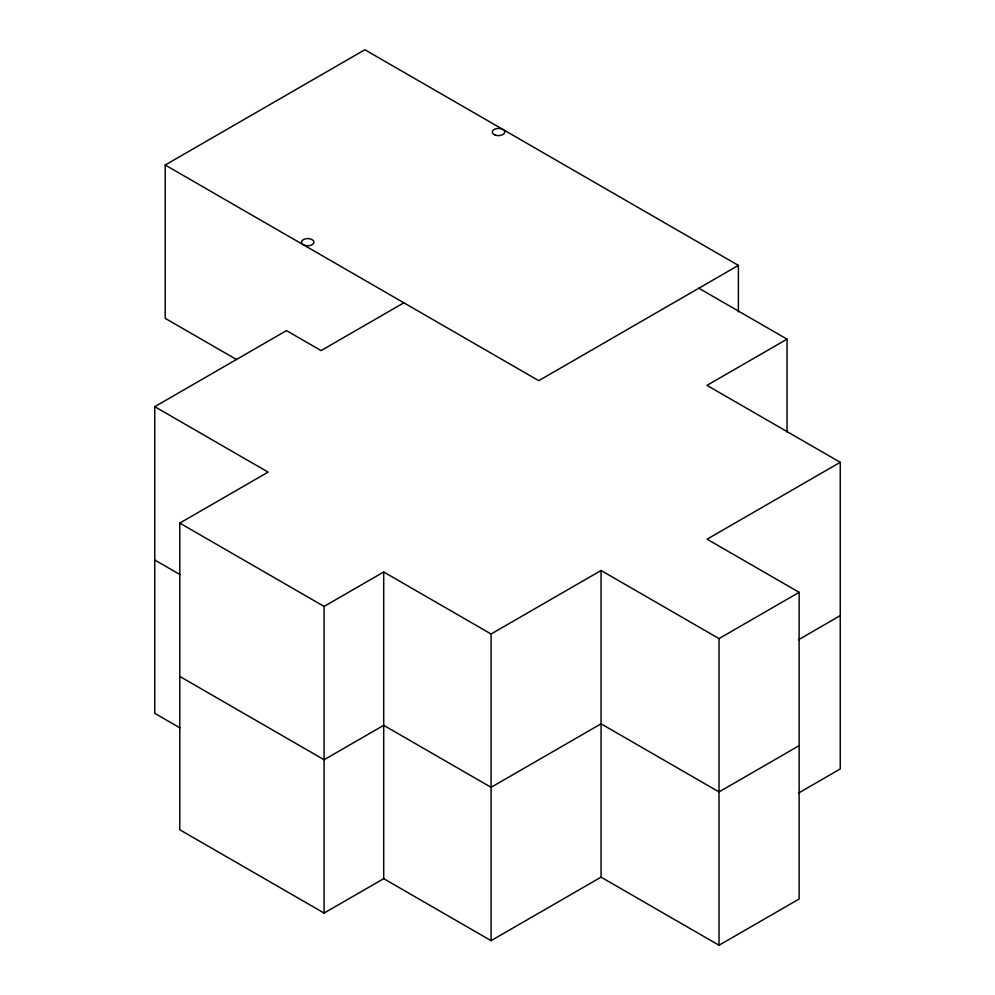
<?xml version="1.0" encoding="UTF-8"?>
<svg xmlns="http://www.w3.org/2000/svg" width="995" height="995" viewBox="0 0 995 995"><rect width="100%" height="100%" fill="white"/><g stroke="black" fill="none" stroke-linecap="round" stroke-linejoin="round"><path stroke-width="1.49" d="M236.424 359.469L165.207 318.35L165.207 165.021L364.866 49.75L738.389 265.391L738.389 311.858M180.095 727.967L154.76 713.34L154.76 406.681L286.485 330.626L321.074 350.601L403.858 302.803M798.55 793.04L840.24 768.961L840.24 462.302L707.084 539.19L799.134 592.336L799.134 898.995L719.024 945.25L601.067 877.155L491.082 940.648L383.709 878.66L324.096 913.074L179.784 829.755L179.784 523.096L268.09 472.115L154.76 406.681M738.389 265.391L538.73 380.675L165.207 165.021M179.784 523.096L324.096 606.415L383.709 572.001L491.082 633.989L601.067 570.496L719.024 638.591L799.134 592.336M787.033 432.079L787.033 339.146L706.972 385.363L840.24 462.302M798.55 639.71L840.24 615.631M799.134 745.665L719.024 791.92L601.067 723.825L491.082 787.319L383.709 725.33L324.096 759.745L179.784 676.426M698.838 288.227L787.033 339.146M154.76 560.011L180.095 574.637M719.024 638.591L719.024 945.25M601.067 570.496L601.067 877.155M491.082 633.989L491.082 940.648M383.709 572.001L383.709 878.66M324.096 606.415L324.096 913.074M495 135.009A6.256 3.619 0 0 0 504.751 132.273A6.256 3.619 0 0 0 495.771 128.765A6.256 3.619 0 0 0 495 135.009M304.196 245.168A6.256 3.619 0 0 0 313.947 242.432A6.256 3.619 0 0 0 304.967 238.924A6.256 3.619 0 0 0 304.196 245.168"/></g></svg>
